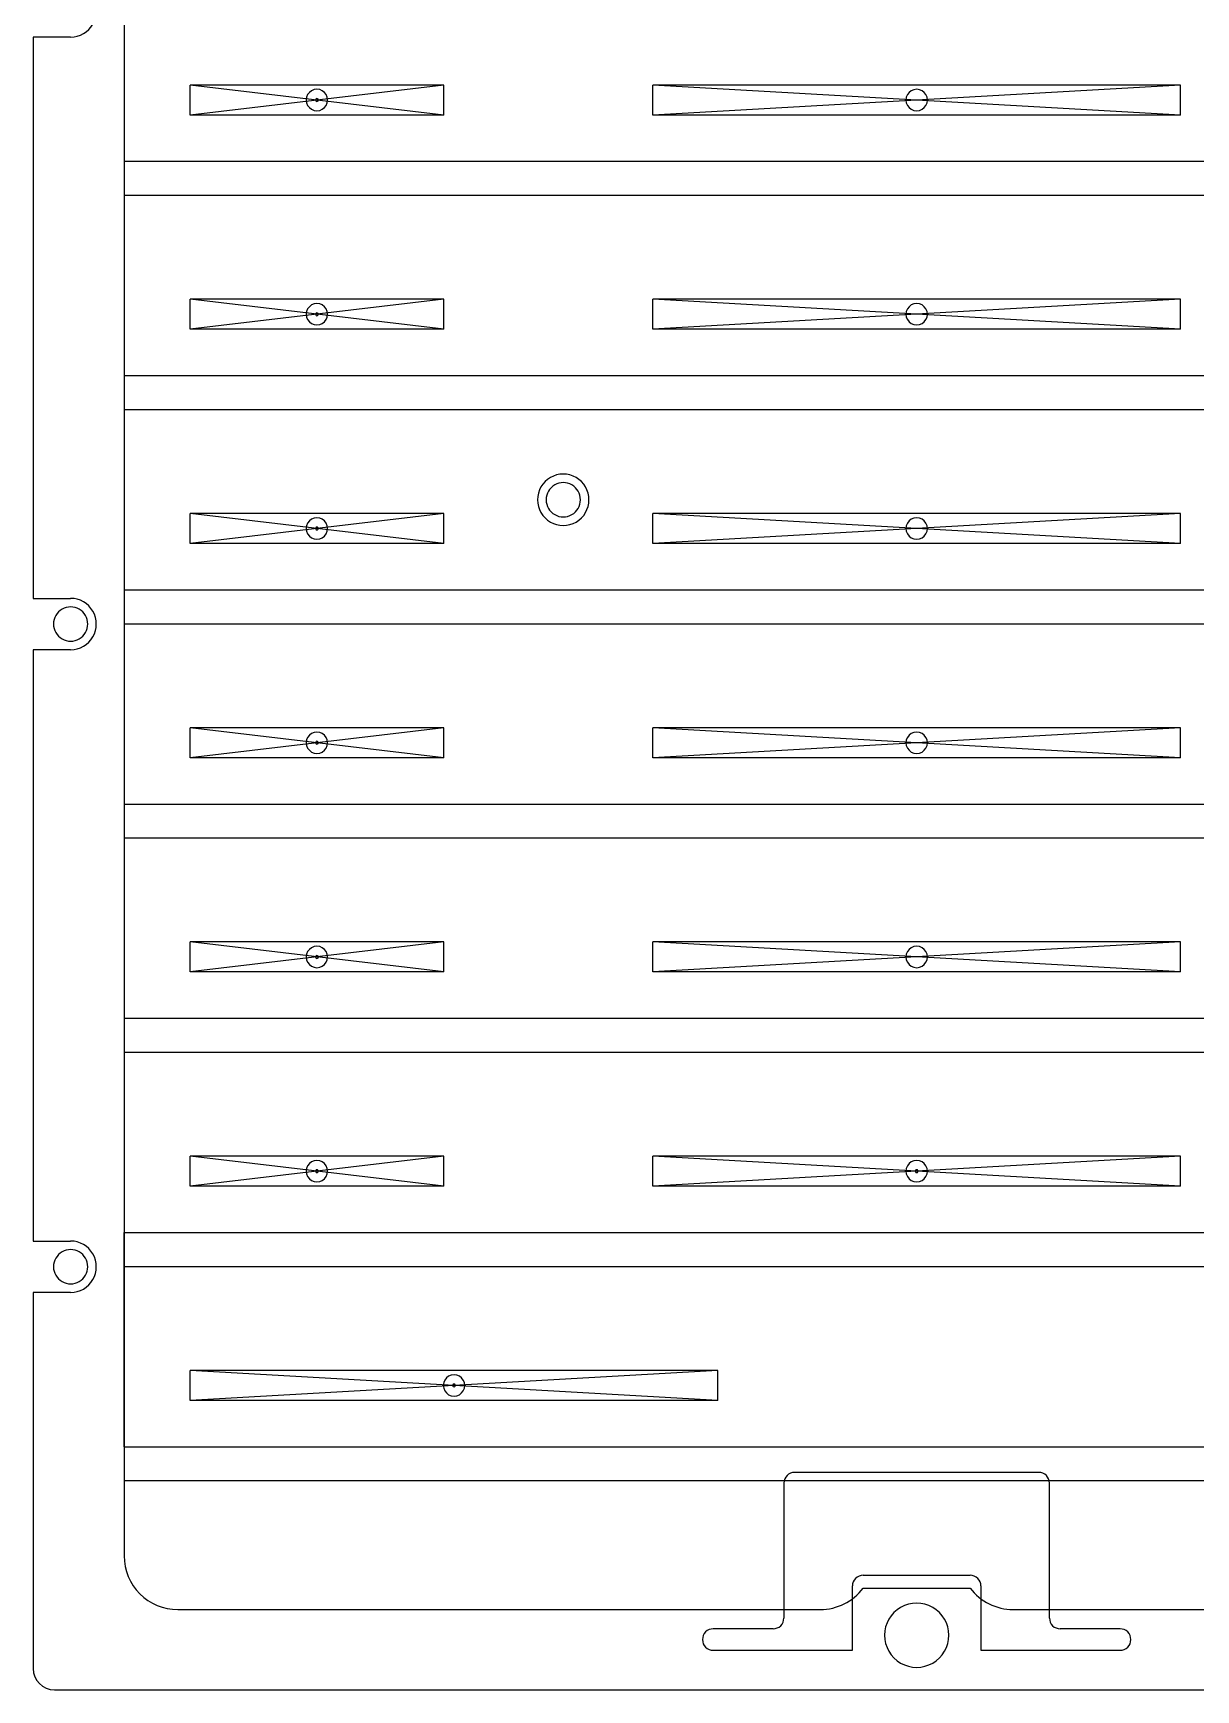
# Model space of a CAD drawing. Extents: x -41 to 41, y -78 to 78.
# Drawn here: x -41.2 to 13, y -78.3 to -1 of the extents above; entities that cross this region are included whole.
import ezdxf

# ---------------------------------------------------------------- set-up
doc = ezdxf.new("R2010")
doc.units = 0
doc.layers.get('0').update_dxf_attribs({"linetype": 'CONTINUOUS'})

msp = doc.modelspace()

# ---------------------------------------------------------------- linework, layer by layer
at = {"color": 7}
for points in [[(-37, 72.1), (-37, -72.1)], [(-39.5, -1.2), (-41.25, -1.2)], [(-41.25, -1.2), (-41.25, -27.4)], [(-22.08, -4.84), (-22.08, -3.44), (-33.92, -3.44)], [(-33.92, -4.84), (-33.92, -3.44)], [(-22.08, -3.44), (-33.92, -4.84)], [(-22.08, -4.84), (-33.92, -3.44)], [(-12.32, -4.84), (-12.32, -3.44)], [(12.32, -3.44), (-12.32, -4.84)], [(12.32, -4.84), (-12.32, -3.44)], [(12.32, -3.44), (-12.32, -3.44)], [(12.32, -4.84), (12.32, -3.44)], [(-22.08, -4.84), (-33.92, -4.84)], [(12.32, -4.84), (-12.32, -4.84)], [(-37, -7), (37, -7)], [(37, -8.6), (-37, -8.6)], [(-22.08, -14.84), (-22.08, -13.44), (-33.92, -13.44)], [(-33.92, -14.84), (-33.92, -13.44)], [(-22.08, -13.44), (-33.92, -14.84)], [(-22.08, -14.84), (-33.92, -13.44)], [(-12.32, -14.84), (-12.32, -13.44)], [(12.32, -13.44), (-12.32, -14.84)], [(12.32, -14.84), (-12.32, -13.44)], [(12.32, -13.44), (-12.32, -13.44)], [(12.32, -14.84), (12.32, -13.44)], [(-22.08, -14.84), (-33.92, -14.84)], [(12.32, -14.84), (-12.32, -14.84)], [(-37, -17), (37, -17)], [(37, -18.6), (-37, -18.6)], [(-22.08, -24.84), (-22.08, -23.44), (-33.92, -23.44)], [(-33.92, -24.84), (-33.92, -23.44)], [(-22.08, -23.44), (-33.92, -24.84)], [(-22.08, -24.84), (-33.92, -23.44)], [(-12.32, -24.84), (-12.32, -23.44)], [(12.32, -23.44), (-12.32, -24.84)], [(12.32, -24.84), (-12.32, -23.44)], [(12.32, -23.44), (-12.32, -23.44)], [(12.32, -24.84), (12.32, -23.44)], [(-22.08, -24.84), (-33.92, -24.84)], [(12.32, -24.84), (-12.32, -24.84)], [(-37, -27), (37, -27)], [(-41.25, -27.4), (-39.5, -27.4)], [(37, -28.6), (-37, -28.6)], [(-39.5, -29.8), (-41.25, -29.8)], [(-41.25, -29.8), (-41.25, -57.4)], [(-22.08, -34.84), (-22.08, -33.44), (-33.92, -33.44)], [(-33.92, -34.84), (-33.92, -33.44)], [(-22.08, -33.44), (-33.92, -34.84)], [(-22.08, -34.84), (-33.92, -33.44)], [(-12.32, -34.84), (-12.32, -33.44)], [(12.32, -33.44), (-12.32, -34.84)], [(12.32, -34.84), (-12.32, -33.44)], [(12.32, -33.44), (-12.32, -33.44)], [(12.32, -34.84), (12.32, -33.44)], [(-22.08, -34.84), (-33.92, -34.84)], [(12.32, -34.84), (-12.32, -34.84)], [(-37, -37), (37, -37)], [(37, -38.6), (-37, -38.6)], [(-22.08, -44.84), (-22.08, -43.44), (-33.92, -43.44)], [(-33.92, -44.84), (-33.92, -43.44)], [(-22.08, -43.44), (-33.92, -44.84)], [(-22.08, -44.84), (-33.92, -43.44)], [(-12.32, -44.84), (-12.32, -43.44)], [(12.32, -43.44), (-12.32, -44.84)], [(12.32, -44.84), (-12.32, -43.44)], [(12.32, -43.44), (-12.32, -43.44)], [(12.32, -44.84), (12.32, -43.44)], [(-22.08, -44.84), (-33.92, -44.84)], [(12.32, -44.84), (-12.32, -44.84)], [(-37, -47), (37, -47)], [(37, -48.6), (-37, -48.6)], [(-22.08, -54.84), (-22.08, -53.44), (-33.92, -53.44)], [(-33.92, -54.84), (-33.92, -53.44)], [(-22.08, -54.84), (-33.92, -53.44)], [(-22.08, -53.44), (-33.92, -54.84)], [(12.32, -54.84), (12.32, -53.44), (-12.32, -53.44)], [(-12.32, -54.84), (-12.32, -53.44)], [(12.32, -54.84), (-12.32, -53.44)], [(12.32, -53.44), (-12.32, -54.84)], [(-22.08, -54.84), (-33.92, -54.84)], [(12.32, -54.84), (-12.32, -54.84)], [(-37, -57), (37, -57)], [(-37, -67), (-37, -57)], [(-41.25, -57.4), (-39.5, -57.4)], [(37, -58.6), (-37, -58.6)], [(-41.25, -59.8), (-41.25, -77.35)], [(-39.5, -59.8), (-41.25, -59.8)], [(-9.28, -64.84), (-9.28, -63.44), (-33.92, -63.44)], [(-33.92, -64.84), (-33.92, -63.44)], [(-9.28, -64.84), (-33.92, -63.44)], [(-9.28, -63.44), (-33.92, -64.84)], [(-9.28, -64.84), (-33.92, -64.84)], [(-37, -67), (37, -67)], [(37, -68.6), (-37, -68.6)], [(-6.2, -68.7), (-6.2, -75)], [(5.7, -68.2), (-5.7, -68.2)], [(6.2, -75), (6.2, -68.7)], [(-2.5, -73), (2.5, -73)], [(-9.5, -76.5), (-3, -76.5), (-3, -73.5)], [(-2.5, -73.6), (2.5, -73.6)], [(3, -73.5), (3, -76.5), (9.5, -76.5)], [(-34.5, -74.6), (-4.5, -74.6)], [(4.5, -74.6), (34.5, -74.6)], [(-6.7, -75.5), (-9.5, -75.5)], [(9.5, -75.5), (6.7, -75.5)], [(-40.25, -78.35), (40.25, -78.35)]]:
    msp.add_lwpolyline(points, dxfattribs=at)
for points in [[(-27.933854, -4.14)], [(-27.5, -4.14)], [(0.5, -4.14)], [(-27.933854, -14.14)], [(-27.5, -14.14)], [(0.5, -14.14)], [(-15.7, -22.8)], [(-15.3, -22.8)], [(-27.933854, -24.14)], [(-27.5, -24.14)], [(0.5, -24.14)], [(-38.7, -28.6)], [(-27.933854, -34.14)], [(-27.5, -34.14)], [(0.5, -34.14)], [(-27.933854, -44.14)], [(-27.5, -44.14)], [(0.5, -44.14)], [(-27.933854, -54.14)], [(-27.5, -54.14)], [(0.066146, -54.14)], [(0.5, -54.14)], [(-38.7, -58.6)], [(-21.533854, -64.14)], [(-21.1, -64.14)], [(1.5, -75.8)], [(1.5, -75.8)]]:
    msp.add_lwpolyline(points, close=True, dxfattribs=at)
for points in [[(-39.5, -1.2), (-39.071281, -1.2), (-38.675129, -0.971281), (-38.46077, -0.6)], [(-28.250105, -3.706684), (-28.404859, -3.796081), (-28.50013, -3.961281), (-28.5, -4.14)], [(-27.749895, -3.706684), (-27.904649, -3.617287), (-28.095351, -3.617287), (-28.250105, -3.706684)], [(-27.5, -4.14), (-27.49987, -3.961281), (-27.595141, -3.796081), (-27.749895, -3.706684)], [(-0.25, -3.706987), (-0.404701, -3.796304), (-0.5, -3.961367), (-0.5, -4.14)], [(0.25, -3.706987), (0.095299, -3.617671), (-0.095299, -3.617671), (-0.25, -3.706987)], [(0.5, -4.14), (0.5, -3.961367), (0.404701, -3.796304), (0.25, -3.706987)], [(-28.5, -4.14), (-28.50013, -4.318719), (-28.404859, -4.483919), (-28.250105, -4.573316)], [(-28.250105, -4.573316), (-28.095351, -4.662713), (-27.904649, -4.662713), (-27.749895, -4.573316)], [(-28.033073, -4.082716), (-28.053539, -4.094532), (-28.066146, -4.116368), (-28.066146, -4.14)], [(-28.066146, -4.14), (-28.066146, -4.163632), (-28.053539, -4.185468), (-28.033073, -4.197284)], [(-27.966927, -4.082716), (-27.987393, -4.0709), (-28.012607, -4.0709), (-28.033073, -4.082716)], [(-28.033073, -4.197284), (-28.012607, -4.2091), (-27.987393, -4.2091), (-27.966927, -4.197284)], [(-27.933854, -4.14), (-27.933854, -4.116368), (-27.946462, -4.094532), (-27.966927, -4.082716)], [(-27.966927, -4.197284), (-27.946462, -4.185468), (-27.933854, -4.163632), (-27.933854, -4.14)], [(-27.749895, -4.573316), (-27.595141, -4.483919), (-27.49987, -4.318719), (-27.5, -4.14)], [(-0.5, -4.14), (-0.5, -4.318633), (-0.404701, -4.483696), (-0.25, -4.573013)], [(-0.25, -4.573013), (-0.095299, -4.662329), (0.095299, -4.662329), (0.25, -4.573013)], [(0.25, -4.573013), (0.404701, -4.483696), (0.5, -4.318633), (0.5, -4.14)], [(-28.250105, -13.706684), (-28.404859, -13.796081), (-28.50013, -13.961281), (-28.5, -14.14)], [(-27.749895, -13.706684), (-27.904649, -13.617287), (-28.095351, -13.617287), (-28.250105, -13.706684)], [(-27.5, -14.14), (-27.49987, -13.961281), (-27.595141, -13.796081), (-27.749895, -13.706684)], [(-0.25, -13.706987), (-0.404701, -13.796304), (-0.5, -13.961367), (-0.5, -14.14)], [(0.25, -13.706987), (0.095299, -13.617671), (-0.095299, -13.617671), (-0.25, -13.706987)], [(0.5, -14.14), (0.5, -13.961367), (0.404701, -13.796304), (0.25, -13.706987)], [(-28.5, -14.14), (-28.50013, -14.318719), (-28.404859, -14.483919), (-28.250105, -14.573316)], [(-28.250105, -14.573316), (-28.095351, -14.662713), (-27.904649, -14.662713), (-27.749895, -14.573316)], [(-28.033073, -14.082716), (-28.053539, -14.094532), (-28.066146, -14.116368), (-28.066146, -14.14)], [(-28.066146, -14.14), (-28.066146, -14.163632), (-28.053539, -14.185468), (-28.033073, -14.197284)], [(-27.966927, -14.082716), (-27.987393, -14.0709), (-28.012607, -14.0709), (-28.033073, -14.082716)], [(-28.033073, -14.197284), (-28.012607, -14.2091), (-27.987393, -14.2091), (-27.966927, -14.197284)], [(-27.933854, -14.14), (-27.933854, -14.116368), (-27.946462, -14.094532), (-27.966927, -14.082716)], [(-27.966927, -14.197284), (-27.946462, -14.185468), (-27.933854, -14.163632), (-27.933854, -14.14)], [(-27.749895, -14.573316), (-27.595141, -14.483919), (-27.49987, -14.318719), (-27.5, -14.14)], [(-0.5, -14.14), (-0.5, -14.318633), (-0.404701, -14.483696), (-0.25, -14.573013)], [(-0.25, -14.573013), (-0.095299, -14.662329), (0.095299, -14.662329), (0.25, -14.573013)], [(0.25, -14.573013), (0.404701, -14.483696), (0.5, -14.318633), (0.5, -14.14)], [(-15.9, -21.760769), (-16.271281, -21.54641), (-16.728719, -21.54641), (-17.1, -21.760769)], [(-17.1, -21.760769), (-17.471281, -21.975129), (-17.7, -22.371281), (-17.7, -22.8)], [(-16.9, -22.10718), (-17.147521, -22.250086), (-17.3, -22.514187), (-17.3, -22.8)], [(-16.1, -22.10718), (-16.347521, -21.964273), (-16.652479, -21.964273), (-16.9, -22.10718)], [(-15.7, -22.8), (-15.7, -22.514187), (-15.852479, -22.250086), (-16.1, -22.10718)], [(-15.3, -22.8), (-15.3, -22.371281), (-15.528719, -21.975129), (-15.9, -21.760769)], [(-17.7, -22.8), (-17.7, -23.228719), (-17.471281, -23.624871), (-17.1, -23.83923)], [(-17.3, -22.8), (-17.3, -23.085812), (-17.147521, -23.349914), (-16.9, -23.49282)], [(-16.1, -23.49282), (-15.852479, -23.349914), (-15.7, -23.085812), (-15.7, -22.8)], [(-15.9, -23.83923), (-15.528719, -23.624871), (-15.3, -23.228719), (-15.3, -22.8)], [(-28.250105, -23.706684), (-28.404859, -23.796081), (-28.50013, -23.961281), (-28.5, -24.14)], [(-27.749895, -23.706684), (-27.904649, -23.617287), (-28.095351, -23.617287), (-28.250105, -23.706684)], [(-27.5, -24.14), (-27.49987, -23.961281), (-27.595141, -23.796081), (-27.749895, -23.706684)], [(-17.1, -23.83923), (-16.728719, -24.05359), (-16.271281, -24.05359), (-15.9, -23.83923)], [(-16.9, -23.49282), (-16.652479, -23.635726), (-16.347521, -23.635726), (-16.1, -23.49282)], [(-0.25, -23.706987), (-0.404701, -23.796304), (-0.5, -23.961367), (-0.5, -24.14)], [(0.25, -23.706987), (0.095299, -23.617671), (-0.095299, -23.617671), (-0.25, -23.706987)], [(0.5, -24.14), (0.5, -23.961367), (0.404701, -23.796304), (0.25, -23.706987)], [(-28.5, -24.14), (-28.50013, -24.318719), (-28.404859, -24.483919), (-28.250105, -24.573316)], [(-28.250105, -24.573316), (-28.095351, -24.662713), (-27.904649, -24.662713), (-27.749895, -24.573316)], [(-28.033073, -24.082716), (-28.053539, -24.094532), (-28.066146, -24.116368), (-28.066146, -24.14)], [(-28.066146, -24.14), (-28.066146, -24.163632), (-28.053539, -24.185468), (-28.033073, -24.197284)], [(-27.966927, -24.082716), (-27.987393, -24.0709), (-28.012607, -24.0709), (-28.033073, -24.082716)], [(-28.033073, -24.197284), (-28.012607, -24.2091), (-27.987393, -24.2091), (-27.966927, -24.197284)], [(-27.933854, -24.14), (-27.933854, -24.116368), (-27.946462, -24.094532), (-27.966927, -24.082716)], [(-27.966927, -24.197284), (-27.946462, -24.185468), (-27.933854, -24.163632), (-27.933854, -24.14)], [(-27.749895, -24.573316), (-27.595141, -24.483919), (-27.49987, -24.318719), (-27.5, -24.14)], [(-0.5, -24.14), (-0.5, -24.318633), (-0.404701, -24.483696), (-0.25, -24.573013)], [(-0.25, -24.573013), (-0.095299, -24.662329), (0.095299, -24.662329), (0.25, -24.573013)], [(0.25, -24.573013), (0.404701, -24.483696), (0.5, -24.318633), (0.5, -24.14)], [(-39.1, -27.90718), (-39.347521, -27.764273), (-39.652479, -27.764273), (-39.9, -27.90718)], [(-38.46077, -28), (-38.675129, -27.628719), (-39.071281, -27.4), (-39.5, -27.4)], [(-39.9, -27.90718), (-40.147521, -28.050086), (-40.3, -28.314187), (-40.3, -28.6)], [(-40.3, -28.6), (-40.3, -28.885812), (-40.147521, -29.149914), (-39.9, -29.29282)], [(-38.7, -28.6), (-38.7, -28.314187), (-38.852479, -28.050086), (-39.1, -27.90718)], [(-39.1, -29.29282), (-38.852479, -29.149914), (-38.7, -28.885812), (-38.7, -28.6)], [(-38.46077, -29.2), (-38.24641, -28.828719), (-38.24641, -28.371281), (-38.46077, -28)], [(-39.9, -29.29282), (-39.652479, -29.435726), (-39.347521, -29.435726), (-39.1, -29.29282)], [(-39.5, -29.8), (-39.071281, -29.8), (-38.675129, -29.571281), (-38.46077, -29.2)], [(-28.250105, -33.706684), (-28.404859, -33.796081), (-28.50013, -33.961281), (-28.5, -34.14)], [(-27.749895, -33.706684), (-27.904649, -33.617287), (-28.095351, -33.617287), (-28.250105, -33.706684)], [(-27.5, -34.14), (-27.49987, -33.961281), (-27.595141, -33.796081), (-27.749895, -33.706684)], [(-0.25, -33.706987), (-0.404701, -33.796304), (-0.5, -33.961367), (-0.5, -34.14)], [(0.25, -33.706987), (0.095299, -33.617671), (-0.095299, -33.617671), (-0.25, -33.706987)], [(0.5, -34.14), (0.5, -33.961367), (0.404701, -33.796304), (0.25, -33.706987)], [(-28.5, -34.14), (-28.50013, -34.318719), (-28.404859, -34.483919), (-28.250105, -34.573316)], [(-28.250105, -34.573316), (-28.095351, -34.662713), (-27.904649, -34.662713), (-27.749895, -34.573316)], [(-28.033073, -34.082716), (-28.053539, -34.094532), (-28.066146, -34.116368), (-28.066146, -34.14)], [(-28.066146, -34.14), (-28.066146, -34.163632), (-28.053539, -34.185468), (-28.033073, -34.197284)], [(-27.966927, -34.082716), (-27.987393, -34.0709), (-28.012607, -34.0709), (-28.033073, -34.082716)], [(-28.033073, -34.197284), (-28.012607, -34.2091), (-27.987393, -34.2091), (-27.966927, -34.197284)], [(-27.933854, -34.14), (-27.933854, -34.116368), (-27.946462, -34.094532), (-27.966927, -34.082716)], [(-27.966927, -34.197284), (-27.946462, -34.185468), (-27.933854, -34.163632), (-27.933854, -34.14)], [(-27.749895, -34.573316), (-27.595141, -34.483919), (-27.49987, -34.318719), (-27.5, -34.14)], [(-0.5, -34.14), (-0.5, -34.318633), (-0.404701, -34.483696), (-0.25, -34.573013)], [(-0.25, -34.573013), (-0.095299, -34.662329), (0.095299, -34.662329), (0.25, -34.573013)], [(0.25, -34.573013), (0.404701, -34.483696), (0.5, -34.318633), (0.5, -34.14)], [(-28.250105, -43.706684), (-28.404859, -43.796081), (-28.50013, -43.96128), (-28.5, -44.14)], [(-27.749895, -43.706684), (-27.904649, -43.617287), (-28.095351, -43.617287), (-28.250105, -43.706684)], [(-27.966927, -44.082716), (-27.987393, -44.0709), (-28.012607, -44.0709), (-28.033073, -44.082716)], [(-27.5, -44.14), (-27.49987, -43.96128), (-27.595141, -43.796081), (-27.749895, -43.706684)], [(-0.25, -43.706987), (-0.404701, -43.796304), (-0.5, -43.961367), (-0.5, -44.14)], [(0.25, -43.706987), (0.095299, -43.617671), (-0.095299, -43.617671), (-0.25, -43.706987)], [(0.5, -44.14), (0.5, -43.961367), (0.404701, -43.796304), (0.25, -43.706987)], [(-28.5, -44.14), (-28.50013, -44.318719), (-28.404859, -44.483918), (-28.250105, -44.573316)], [(-28.250105, -44.573316), (-28.095351, -44.662713), (-27.904649, -44.662713), (-27.749895, -44.573316)], [(-28.033073, -44.082716), (-28.053539, -44.094532), (-28.066146, -44.116368), (-28.066146, -44.14)], [(-28.066146, -44.14), (-28.066146, -44.163631), (-28.053539, -44.185468), (-28.033073, -44.197284)], [(-28.033073, -44.197284), (-28.012607, -44.2091), (-27.987393, -44.2091), (-27.966927, -44.197284)], [(-27.933854, -44.14), (-27.933854, -44.116368), (-27.946462, -44.094532), (-27.966927, -44.082716)], [(-27.966927, -44.197284), (-27.946462, -44.185468), (-27.933854, -44.163631), (-27.933854, -44.14)], [(-27.749895, -44.573316), (-27.595141, -44.483918), (-27.49987, -44.318719), (-27.5, -44.14)], [(-0.5, -44.14), (-0.5, -44.318633), (-0.404701, -44.483696), (-0.25, -44.573013)], [(-0.25, -44.573013), (-0.095299, -44.662329), (0.095299, -44.662329), (0.25, -44.573013)], [(0.25, -44.573013), (0.404701, -44.483696), (0.5, -44.318633), (0.5, -44.14)], [(-28.250105, -53.706684), (-28.404859, -53.796081), (-28.50013, -53.961281), (-28.5, -54.14)], [(-27.749895, -53.706684), (-27.904649, -53.617287), (-28.095351, -53.617287), (-28.250105, -53.706684)], [(-28.033073, -54.082716), (-28.053539, -54.094532), (-28.066146, -54.116368), (-28.066146, -54.14)], [(-27.966927, -54.082716), (-27.987393, -54.0709), (-28.012607, -54.0709), (-28.033073, -54.082716)], [(-27.933854, -54.14), (-27.933854, -54.116368), (-27.946462, -54.094532), (-27.966927, -54.082716)], [(-27.5, -54.14), (-27.49987, -53.961281), (-27.595141, -53.796081), (-27.749895, -53.706684)], [(-0.25, -53.706987), (-0.404701, -53.796304), (-0.5, -53.961367), (-0.5, -54.14)], [(0.25, -53.706987), (0.095299, -53.617671), (-0.095299, -53.617671), (-0.25, -53.706987)], [(-0.033073, -54.082716), (-0.053539, -54.094532), (-0.066146, -54.116368), (-0.066146, -54.14)], [(0.033073, -54.082716), (0.012607, -54.0709), (-0.012607, -54.0709), (-0.033073, -54.082716)], [(0.066146, -54.14), (0.066146, -54.116368), (0.053539, -54.094532), (0.033073, -54.082716)], [(0.5, -54.14), (0.5, -53.961367), (0.404701, -53.796304), (0.25, -53.706987)], [(-28.5, -54.14), (-28.50013, -54.318719), (-28.404859, -54.483919), (-28.250105, -54.573316)], [(-28.250105, -54.573316), (-28.095351, -54.662713), (-27.904649, -54.662713), (-27.749895, -54.573316)], [(-28.066146, -54.14), (-28.066146, -54.163632), (-28.053539, -54.185468), (-28.033073, -54.197284)], [(-28.033073, -54.197284), (-28.012607, -54.2091), (-27.987393, -54.2091), (-27.966927, -54.197284)], [(-27.966927, -54.197284), (-27.946462, -54.185468), (-27.933854, -54.163632), (-27.933854, -54.14)], [(-27.749895, -54.573316), (-27.595141, -54.483919), (-27.49987, -54.318719), (-27.5, -54.14)], [(-0.5, -54.14), (-0.5, -54.318633), (-0.404701, -54.483696), (-0.25, -54.573013)], [(-0.25, -54.573013), (-0.095299, -54.662329), (0.095299, -54.662329), (0.25, -54.573013)], [(-0.066146, -54.14), (-0.066146, -54.163632), (-0.053539, -54.185468), (-0.033073, -54.197284)], [(-0.033073, -54.197284), (-0.012607, -54.2091), (0.012607, -54.2091), (0.033073, -54.197284)], [(0.033073, -54.197284), (0.053539, -54.185468), (0.066146, -54.163632), (0.066146, -54.14)], [(0.25, -54.573013), (0.404701, -54.483696), (0.5, -54.318633), (0.5, -54.14)], [(-39.9, -57.90718), (-40.147521, -58.050086), (-40.3, -58.314188), (-40.3, -58.6)], [(-39.1, -57.90718), (-39.347521, -57.764273), (-39.652479, -57.764273), (-39.9, -57.90718)], [(-38.46077, -58), (-38.675129, -57.628719), (-39.071281, -57.4), (-39.5, -57.4)], [(-38.7, -58.6), (-38.7, -58.314188), (-38.852479, -58.050086), (-39.1, -57.90718)], [(-40.3, -58.6), (-40.3, -58.885812), (-40.147521, -59.149914), (-39.9, -59.29282)], [(-39.1, -59.29282), (-38.852479, -59.149914), (-38.7, -58.885812), (-38.7, -58.6)], [(-38.46077, -59.2), (-38.24641, -58.828719), (-38.24641, -58.371281), (-38.46077, -58)], [(-39.9, -59.29282), (-39.652479, -59.435727), (-39.347521, -59.435727), (-39.1, -59.29282)], [(-39.5, -59.8), (-39.071281, -59.8), (-38.675129, -59.571281), (-38.46077, -59.2)], [(-21.85, -63.706987), (-22.004701, -63.796304), (-22.1, -63.961367), (-22.1, -64.14)], [(-22.1, -64.14), (-22.1, -64.318633), (-22.004701, -64.483696), (-21.85, -64.573013)], [(-21.35, -63.706987), (-21.5047, -63.617671), (-21.695299, -63.617671), (-21.85, -63.706987)], [(-21.633073, -64.082716), (-21.653538, -64.094532), (-21.666146, -64.116368), (-21.666146, -64.14)], [(-21.666146, -64.14), (-21.666146, -64.163632), (-21.653538, -64.185468), (-21.633073, -64.197284)], [(-21.566927, -64.082716), (-21.587393, -64.0709), (-21.612607, -64.0709), (-21.633073, -64.082716)], [(-21.533854, -64.14), (-21.533854, -64.116368), (-21.546461, -64.094532), (-21.566927, -64.082716)], [(-21.566927, -64.197284), (-21.546461, -64.185468), (-21.533854, -64.163632), (-21.533854, -64.14)], [(-21.1, -64.14), (-21.1, -63.961367), (-21.195299, -63.796304), (-21.35, -63.706987)], [(-21.35, -64.573013), (-21.195299, -64.483696), (-21.1, -64.318633), (-21.1, -64.14)], [(-21.85, -64.573013), (-21.695299, -64.662329), (-21.5047, -64.662329), (-21.35, -64.573013)], [(-21.633073, -64.197284), (-21.612607, -64.2091), (-21.587393, -64.2091), (-21.566927, -64.197284)], [(-5.7, -68.2), (-5.976142, -68.2), (-6.2, -68.423858), (-6.2, -68.7)], [(6.2, -68.7), (6.2, -68.423858), (5.976142, -68.2), (5.7, -68.2)], [(-37, -72.1), (-37, -72.763041), (-36.736608, -73.398926), (-36.267767, -73.867767)], [(-2.853553, -73.146447), (-2.947322, -73.240215), (-3, -73.367392), (-3, -73.5)], [(-2.5, -73), (-2.632608, -73), (-2.759785, -73.052678), (-2.853553, -73.146447)], [(2.853553, -73.146447), (2.759785, -73.052678), (2.632608, -73), (2.5, -73)], [(3, -73.5), (3, -73.367392), (2.947322, -73.240215), (2.853553, -73.146447)], [(-36.267767, -73.867767), (-35.798926, -74.336608), (-35.163041, -74.6), (-34.5, -74.6)], [(-4.5, -74.6), (-3.713107, -74.6), (-2.972136, -74.229515), (-2.5, -73.6)], [(0.75, -74.500962), (0.285898, -74.233013), (-0.285898, -74.233013), (-0.75, -74.500962)], [(0.75, -74.500962), (0.285898, -74.233013), (-0.285898, -74.233013), (-0.75, -74.500962)], [(2.5, -73.6), (2.972136, -74.229515), (3.713107, -74.6), (4.5, -74.6)], [(-6.346447, -75.353553), (-6.252678, -75.259785), (-6.2, -75.132608), (-6.2, -75)], [(-0.75, -74.500962), (-1.214102, -74.768911), (-1.5, -75.264102), (-1.5, -75.8)], [(-0.75, -74.500962), (-1.214102, -74.768911), (-1.5, -75.264102), (-1.5, -75.8)], [(1.5, -75.8), (1.5, -75.264102), (1.214102, -74.768911), (0.75, -74.500962)], [(1.5, -75.8), (1.5, -75.264102), (1.214102, -74.768911), (0.75, -74.500962)], [(6.2, -75), (6.2, -75.132608), (6.252678, -75.259785), (6.346447, -75.353553)], [(-9.5, -75.5), (-9.776, -75.500201), (-9.999636, -75.724), (-9.999636, -76)], [(-6.7, -75.5), (-6.567392, -75.5), (-6.440215, -75.447322), (-6.346447, -75.353553)], [(6.346447, -75.353553), (6.440215, -75.447322), (6.567392, -75.5), (6.7, -75.5)], [(9.999636, -76), (9.999636, -75.724), (9.776, -75.500201), (9.5, -75.5)], [(-9.999636, -76), (-9.999636, -76.276), (-9.776, -76.499799), (-9.5, -76.5)], [(-1.5, -75.8), (-1.5, -76.335898), (-1.214102, -76.831089), (-0.75, -77.099038)], [(-1.5, -75.8), (-1.5, -76.335898), (-1.214102, -76.831089), (-0.75, -77.099038)], [(0.75, -77.099038), (1.214102, -76.831089), (1.5, -76.335898), (1.5, -75.8)], [(0.75, -77.099038), (1.214102, -76.831089), (1.5, -76.335898), (1.5, -75.8)], [(9.5, -76.5), (9.776, -76.499799), (9.999636, -76.276), (9.999636, -76)], [(-0.75, -77.099038), (-0.285898, -77.366987), (0.285898, -77.366987), (0.75, -77.099038)], [(-0.75, -77.099038), (-0.285898, -77.366987), (0.285898, -77.366987), (0.75, -77.099038)], [(-41.25, -77.35), (-41.25, -77.902285), (-40.802285, -78.35), (-40.25, -78.35)]]:
    msp.add_open_spline(points, degree=3, dxfattribs=at)

doc.saveas('drawing.dxf')
